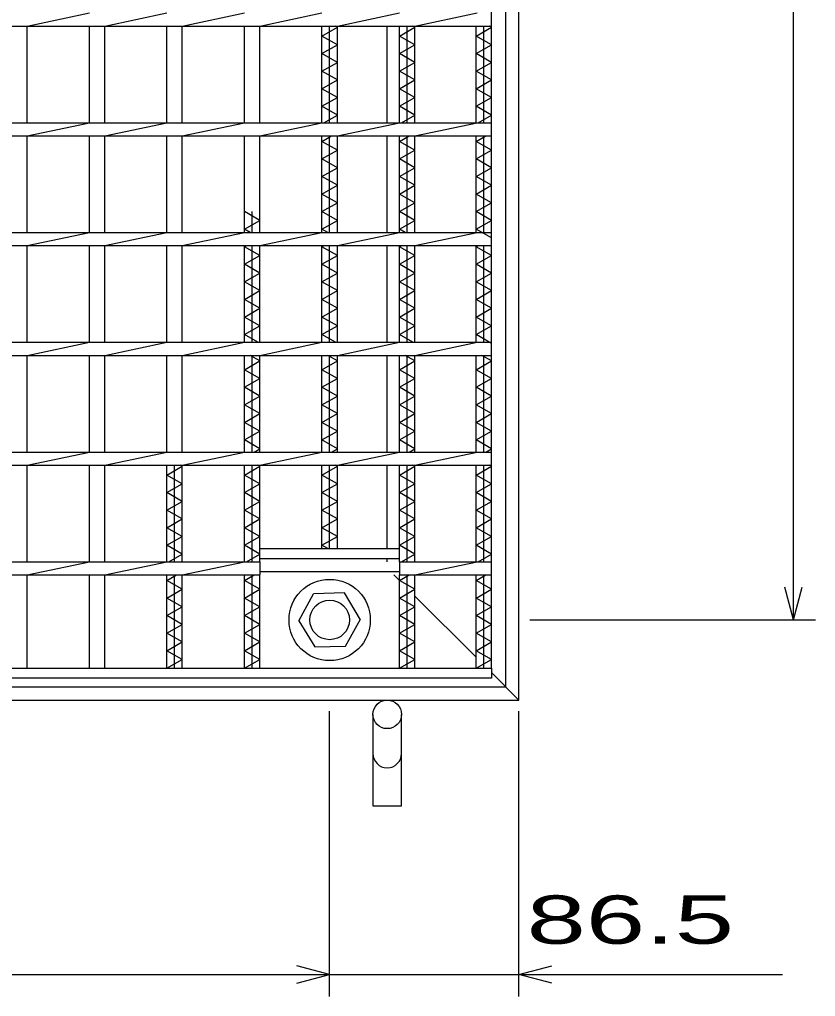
# Model space of a CAD drawing. Units: millimetres, scale not verified. Extents: x -1820 to 1731, y -1282 to 1054.
# Drawn here: x -567.9 to -205.5, y -496 to -51 of the extents above; entities that cross this region are included whole.
import ezdxf
from ezdxf.enums import TextEntityAlignment as Align

# ---------------------------------------------------------------- set-up
doc = ezdxf.new("R2010")
doc.units = ezdxf.units.MM
doc.header["$LTSCALE"] = 10
doc.linetypes.add('DASHED', pattern=[7.5, 6, -1.5])
for name, color, linetype, lineweight in [('16', 3, 'Continuous', 25), ('19', 6, 'Continuous', 25), ('22', 4, 'Continuous', 25)]:
    doc.layers.add(name, color=color, linetype=linetype, lineweight=lineweight)
doc.styles.add('ベクトル', font='')
doc.styles.get('ベクトル').set_extended_font_data('ベクトル')

msp = doc.modelspace()

# ---------------------------------------------------------------- linework, layer by layer
at = {"layer": '16'}
for p, q in [((-353, -346.5), (-353, 644.5)), ((-564.4, -54), (-536.1, -48)), ((-529.1, -54), (-500.8, -48)), ((-493.8, -54), (-465.5, -48)), ((-458.5, -54), (-430.2, -48)), ((-423.2, -54), (-394.9, -48)), ((-387.9, -54), (-359.6, -48)), ((-353, -54), (-353, -48)), ((-1348, -54), (-353, -54)), ((-564.4, -98), (-564.4, -54)), ((-536.1, -98), (-536.1, -54)), ((-529.1, -98), (-529.1, -54)), ((-500.8, -98), (-500.8, -54)), ((-493.8, -98), (-493.8, -54)), ((-465.5, -98), (-465.5, -54)), ((-458.5, -98), (-458.5, -54)), ((-430.2, -98), (-430.2, -54)), ((-430.2, -58.5), (-423.2, -54.5)), ((-426.7, -98), (-426.7, -54)), ((-423.2, -54.5), (-424.07, -54)), ((-423.2, -98), (-423.2, -54)), ((-394.9, -98), (-394.9, -54)), ((-394.9, -58.5), (-387.9, -54.5)), ((-391.4, -98), (-391.4, -54)), ((-387.9, -54.5), (-388.78, -54)), ((-387.9, -98), (-387.9, -54)), ((-360, -98), (-360, -54)), ((-360, -58.5), (-353, -54.5)), ((-356.5, -98), (-356.5, -54)), ((-353, -54.5), (-353.87, -54)), ((-423.2, -62.5), (-430.2, -58.5)), ((-387.9, -62.5), (-394.9, -58.5)), ((-353, -62.5), (-360, -58.5)), ((-430.2, -66.5), (-423.2, -62.5)), ((-423.2, -70.5), (-430.2, -66.5)), ((-394.9, -66.5), (-387.9, -62.5)), ((-387.9, -70.5), (-394.9, -66.5)), ((-360, -66.5), (-353, -62.5)), ((-353, -70.5), (-360, -66.5)), ((-430.2, -74.5), (-423.2, -70.5)), ((-394.9, -74.5), (-387.9, -70.5)), ((-360, -74.5), (-353, -70.5)), ((-423.2, -78.5), (-430.2, -74.5)), ((-387.9, -78.5), (-394.9, -74.5)), ((-353, -78.5), (-360, -74.5)), ((-430.2, -82.5), (-423.2, -78.5)), ((-394.9, -82.5), (-387.9, -78.5)), ((-360, -82.5), (-353, -78.5)), ((-423.2, -86.5), (-430.2, -82.5)), ((-387.9, -86.5), (-394.9, -82.5)), ((-353, -86.5), (-360, -82.5)), ((-430.2, -90.5), (-423.2, -86.5)), ((-394.9, -90.5), (-387.9, -86.5)), ((-360, -90.5), (-353, -86.5)), ((-423.2, -94.5), (-430.2, -90.5)), ((-387.9, -94.5), (-394.9, -90.5)), ((-353, -94.5), (-360, -90.5)), ((-429.32, -98), (-423.2, -94.5)), ((-394.03, -98), (-387.9, -94.5)), ((-359.12, -98), (-353, -94.5)), ((-1348, -98), (-353, -98)), ((-564.4, -104), (-536.1, -98)), ((-529.1, -104), (-500.8, -98)), ((-493.8, -104), (-465.5, -98)), ((-458.5, -104), (-430.2, -98)), ((-423.2, -104), (-394.9, -98)), ((-387.9, -104), (-359.6, -98)), ((-353, -104), (-353, -98)), ((-1348, -104), (-353, -104)), ((-564.4, -148), (-564.4, -104)), ((-536.1, -148), (-536.1, -104)), ((-529.1, -148), (-529.1, -104)), ((-500.8, -148), (-500.8, -104)), ((-493.8, -148), (-493.8, -104)), ((-465.5, -148), (-465.5, -104)), ((-458.5, -148), (-458.5, -104)), ((-430.2, -148), (-430.2, -104)), ((-430.2, -106.5), (-425.82, -104)), ((-423.2, -110.5), (-430.2, -106.5)), ((-426.7, -148), (-426.7, -104)), ((-423.2, -148), (-423.2, -104)), ((-394.9, -148), (-394.9, -104)), ((-394.9, -106.5), (-390.53, -104)), ((-387.9, -110.5), (-394.9, -106.5)), ((-391.4, -148), (-391.4, -104)), ((-387.9, -148), (-387.9, -104)), ((-360, -148), (-360, -104)), ((-360, -106.5), (-355.62, -104)), ((-353, -110.5), (-360, -106.5)), ((-356.5, -148), (-356.5, -104)), ((-430.2, -114.5), (-423.2, -110.5)), ((-394.9, -114.5), (-387.9, -110.5)), ((-360, -114.5), (-353, -110.5)), ((-423.2, -118.5), (-430.2, -114.5)), ((-387.9, -118.5), (-394.9, -114.5)), ((-353, -118.5), (-360, -114.5)), ((-430.2, -122.5), (-423.2, -118.5)), ((-394.9, -122.5), (-387.9, -118.5)), ((-360, -122.5), (-353, -118.5)), ((-423.2, -126.5), (-430.2, -122.5)), ((-387.9, -126.5), (-394.9, -122.5)), ((-353, -126.5), (-360, -122.5)), ((-430.2, -130.5), (-423.2, -126.5)), ((-394.9, -130.5), (-387.9, -126.5)), ((-360, -130.5), (-353, -126.5)), ((-423.2, -134.5), (-430.2, -130.5)), ((-387.9, -134.5), (-394.9, -130.5)), ((-353, -134.5), (-360, -130.5)), ((-430.2, -138.5), (-423.2, -134.5)), ((-394.9, -138.5), (-387.9, -134.5)), ((-360, -138.5), (-353, -134.5)), ((-458.5, -142.5), (-465.5, -138.5)), ((-462, -148), (-462, -138.5)), ((-423.2, -142.5), (-430.2, -138.5)), ((-387.9, -142.5), (-394.9, -138.5)), ((-353, -142.5), (-360, -138.5)), ((-465.5, -146.5), (-458.5, -142.5)), ((-462.87, -148), (-465.5, -146.5)), ((-430.2, -146.5), (-423.2, -142.5)), ((-427.57, -148), (-430.2, -146.5)), ((-394.9, -146.5), (-387.9, -142.5)), ((-392.28, -148), (-394.9, -146.5)), ((-360, -146.5), (-353, -142.5)), ((-353, -150.5), (-360, -146.5)), ((-1348, -148), (-353, -148)), ((-564.4, -154), (-536.1, -148)), ((-529.1, -154), (-500.8, -148)), ((-493.8, -154), (-465.5, -148)), ((-458.5, -154), (-430.2, -148)), ((-423.2, -154), (-394.9, -148)), ((-387.9, -154), (-359.6, -148)), ((-353, -154), (-353, -148)), ((-1348, -154), (-353, -154)), ((-564.4, -198), (-564.4, -154)), ((-536.1, -198), (-536.1, -154)), ((-529.1, -198), (-529.1, -154)), ((-500.8, -198), (-500.8, -154)), ((-493.8, -198), (-493.8, -154)), ((-465.5, -198), (-465.5, -154)), ((-465.5, -154.5), (-464.62, -154)), ((-458.5, -158.5), (-465.5, -154.5)), ((-462, -198), (-462, -154)), ((-458.5, -198), (-458.5, -154)), ((-430.2, -198), (-430.2, -154)), ((-430.2, -154.5), (-429.32, -154)), ((-423.2, -158.5), (-430.2, -154.5)), ((-426.7, -198), (-426.7, -154)), ((-423.2, -198), (-423.2, -154)), ((-394.9, -198), (-394.9, -154)), ((-394.9, -154.5), (-394.03, -154)), ((-387.9, -158.5), (-394.9, -154.5)), ((-391.4, -198), (-391.4, -154)), ((-387.9, -198), (-387.9, -154)), ((-360, -198), (-360, -154)), ((-360, -154.5), (-359.12, -154)), ((-353, -158.5), (-360, -154.5)), ((-356.5, -198), (-356.5, -154)), ((-465.5, -162.5), (-458.5, -158.5)), ((-430.2, -162.5), (-423.2, -158.5)), ((-394.9, -162.5), (-387.9, -158.5)), ((-360, -162.5), (-353, -158.5)), ((-458.5, -166.5), (-465.5, -162.5)), ((-423.2, -166.5), (-430.2, -162.5)), ((-387.9, -166.5), (-394.9, -162.5)), ((-353, -166.5), (-360, -162.5)), ((-465.5, -170.5), (-458.5, -166.5)), ((-430.2, -170.5), (-423.2, -166.5)), ((-394.9, -170.5), (-387.9, -166.5)), ((-360, -170.5), (-353, -166.5)), ((-458.5, -174.5), (-465.5, -170.5)), ((-423.2, -174.5), (-430.2, -170.5)), ((-387.9, -174.5), (-394.9, -170.5)), ((-353, -174.5), (-360, -170.5)), ((-465.5, -178.5), (-458.5, -174.5)), ((-430.2, -178.5), (-423.2, -174.5)), ((-394.9, -178.5), (-387.9, -174.5)), ((-360, -178.5), (-353, -174.5)), ((-458.5, -182.5), (-465.5, -178.5)), ((-423.2, -182.5), (-430.2, -178.5)), ((-387.9, -182.5), (-394.9, -178.5)), ((-353, -182.5), (-360, -178.5)), ((-465.5, -186.5), (-458.5, -182.5)), ((-458.5, -190.5), (-465.5, -186.5)), ((-430.2, -186.5), (-423.2, -182.5)), ((-423.2, -190.5), (-430.2, -186.5)), ((-394.9, -186.5), (-387.9, -182.5)), ((-387.9, -190.5), (-394.9, -186.5)), ((-360, -186.5), (-353, -182.5)), ((-353, -190.5), (-360, -186.5)), ((-465.5, -194.5), (-458.5, -190.5)), ((-430.2, -194.5), (-423.2, -190.5)), ((-394.9, -194.5), (-387.9, -190.5)), ((-360, -194.5), (-353, -190.5)), ((-459.37, -198), (-465.5, -194.5)), ((-424.07, -198), (-430.2, -194.5)), ((-388.78, -198), (-394.9, -194.5)), ((-353, -198.5), (-360, -194.5)), ((-1348, -198), (-353, -198)), ((-564.4, -204), (-536.1, -198)), ((-529.1, -204), (-500.8, -198)), ((-493.8, -204), (-465.5, -198)), ((-458.5, -204), (-430.2, -198)), ((-423.2, -204), (-394.9, -198)), ((-387.9, -204), (-359.6, -198)), ((-353, -204), (-353, -198)), ((-1348, -204), (-353, -204)), ((-564.4, -248), (-564.4, -204)), ((-536.1, -248), (-536.1, -204)), ((-529.1, -248), (-529.1, -204)), ((-500.8, -248), (-500.8, -204)), ((-493.8, -248), (-493.8, -204)), ((-465.5, -248), (-465.5, -204)), ((-458.5, -206.5), (-462.87, -204)), ((-462, -248), (-462, -204)), ((-458.5, -248), (-458.5, -204)), ((-430.2, -248), (-430.2, -204)), ((-423.2, -206.5), (-427.57, -204)), ((-426.7, -248), (-426.7, -204)), ((-423.2, -248), (-423.2, -204)), ((-394.9, -248), (-394.9, -204)), ((-387.9, -206.5), (-392.28, -204)), ((-391.4, -248), (-391.4, -204)), ((-387.9, -248), (-387.9, -204)), ((-360, -248), (-360, -204)), ((-353, -206.5), (-357.37, -204)), ((-356.5, -248), (-356.5, -204)), ((-465.5, -210.5), (-458.5, -206.5)), ((-430.2, -210.5), (-423.2, -206.5)), ((-394.9, -210.5), (-387.9, -206.5)), ((-360, -210.5), (-353, -206.5)), ((-458.5, -214.5), (-465.5, -210.5)), ((-423.2, -214.5), (-430.2, -210.5)), ((-387.9, -214.5), (-394.9, -210.5)), ((-353, -214.5), (-360, -210.5)), ((-465.5, -218.5), (-458.5, -214.5)), ((-430.2, -218.5), (-423.2, -214.5)), ((-394.9, -218.5), (-387.9, -214.5)), ((-360, -218.5), (-353, -214.5)), ((-458.5, -222.5), (-465.5, -218.5)), ((-465.5, -226.5), (-458.5, -222.5)), ((-423.2, -222.5), (-430.2, -218.5)), ((-430.2, -226.5), (-423.2, -222.5)), ((-387.9, -222.5), (-394.9, -218.5)), ((-394.9, -226.5), (-387.9, -222.5)), ((-353, -222.5), (-360, -218.5)), ((-360, -226.5), (-353, -222.5)), ((-458.5, -230.5), (-465.5, -226.5)), ((-423.2, -230.5), (-430.2, -226.5)), ((-387.9, -230.5), (-394.9, -226.5)), ((-353, -230.5), (-360, -226.5)), ((-465.5, -234.5), (-458.5, -230.5)), ((-430.2, -234.5), (-423.2, -230.5)), ((-394.9, -234.5), (-387.9, -230.5)), ((-360, -234.5), (-353, -230.5)), ((-458.5, -238.5), (-465.5, -234.5)), ((-423.2, -238.5), (-430.2, -234.5)), ((-387.9, -238.5), (-394.9, -234.5)), ((-353, -238.5), (-360, -234.5)), ((-465.5, -242.5), (-458.5, -238.5)), ((-430.2, -242.5), (-423.2, -238.5)), ((-394.9, -242.5), (-387.9, -238.5)), ((-360, -242.5), (-353, -238.5)), ((-458.5, -246.5), (-465.5, -242.5)), ((-423.2, -246.5), (-430.2, -242.5)), ((-387.9, -246.5), (-394.9, -242.5)), ((-353, -246.5), (-360, -242.5)), ((-1348, -248), (-353, -248)), ((-564.4, -254), (-536.1, -248)), ((-529.1, -254), (-500.8, -248)), ((-493.8, -254), (-465.5, -248)), ((-461.12, -248), (-458.5, -246.5)), ((-458.5, -254), (-430.2, -248)), ((-425.82, -248), (-423.2, -246.5)), ((-423.2, -254), (-394.9, -248)), ((-390.53, -248), (-387.9, -246.5)), ((-387.9, -254), (-359.6, -248)), ((-355.62, -248), (-353, -246.5)), ((-353, -254), (-353, -248)), ((-1348, -254), (-353, -254)), ((-564.4, -298), (-564.4, -254)), ((-536.1, -298), (-536.1, -254)), ((-529.1, -298), (-529.1, -254)), ((-500.8, -298), (-500.8, -254)), ((-500.8, -258.5), (-493.8, -254.5)), ((-497.3, -298), (-497.3, -254)), ((-493.8, -254.5), (-494.68, -254)), ((-493.8, -298), (-493.8, -254)), ((-465.5, -298), (-465.5, -254)), ((-465.5, -258.5), (-458.5, -254.5)), ((-462, -298), (-462, -254)), ((-458.5, -254.5), (-459.37, -254)), ((-458.5, -298), (-458.5, -254)), ((-430.2, -292), (-430.2, -254)), ((-430.2, -258.5), (-423.2, -254.5)), ((-426.7, -292), (-426.7, -254)), ((-423.2, -254.5), (-424.07, -254)), ((-423.2, -292), (-423.2, -254)), ((-394.9, -298), (-394.9, -254)), ((-394.9, -258.5), (-387.9, -254.5)), ((-391.4, -298), (-391.4, -254)), ((-387.9, -254.5), (-388.78, -254)), ((-387.9, -298), (-387.9, -254)), ((-360, -298), (-360, -254)), ((-360, -258.5), (-353, -254.5)), ((-356.5, -298), (-356.5, -254)), ((-353, -254.5), (-353.87, -254)), ((-493.8, -262.5), (-500.8, -258.5)), ((-500.8, -266.5), (-493.8, -262.5)), ((-458.5, -262.5), (-465.5, -258.5)), ((-465.5, -266.5), (-458.5, -262.5)), ((-423.2, -262.5), (-430.2, -258.5)), ((-430.2, -266.5), (-423.2, -262.5)), ((-387.9, -262.5), (-394.9, -258.5)), ((-394.9, -266.5), (-387.9, -262.5)), ((-353, -262.5), (-360, -258.5)), ((-360, -266.5), (-353, -262.5)), ((-493.8, -270.5), (-500.8, -266.5)), ((-458.5, -270.5), (-465.5, -266.5)), ((-423.2, -270.5), (-430.2, -266.5)), ((-387.9, -270.5), (-394.9, -266.5)), ((-353, -270.5), (-360, -266.5)), ((-500.8, -274.5), (-493.8, -270.5)), ((-465.5, -274.5), (-458.5, -270.5)), ((-430.2, -274.5), (-423.2, -270.5)), ((-394.9, -274.5), (-387.9, -270.5)), ((-360, -274.5), (-353, -270.5)), ((-493.8, -278.5), (-500.8, -274.5)), ((-458.5, -278.5), (-465.5, -274.5)), ((-423.2, -278.5), (-430.2, -274.5)), ((-387.9, -278.5), (-394.9, -274.5)), ((-353, -278.5), (-360, -274.5)), ((-500.8, -282.5), (-493.8, -278.5)), ((-465.5, -282.5), (-458.5, -278.5)), ((-430.2, -282.5), (-423.2, -278.5)), ((-394.9, -282.5), (-387.9, -278.5)), ((-360, -282.5), (-353, -278.5)), ((-493.8, -286.5), (-500.8, -282.5)), ((-458.5, -286.5), (-465.5, -282.5)), ((-423.2, -286.5), (-430.2, -282.5)), ((-387.9, -286.5), (-394.9, -282.5)), ((-353, -286.5), (-360, -282.5)), ((-500.8, -290.5), (-493.8, -286.5)), ((-465.5, -290.5), (-458.5, -286.5)), ((-430.2, -290.5), (-423.2, -286.5)), ((-394.9, -290.5), (-387.9, -286.5)), ((-360, -290.5), (-353, -286.5)), ((-493.8, -294.5), (-500.8, -290.5)), ((-458.5, -294.5), (-465.5, -290.5)), ((-458.5, -292), (-394.9, -292)), ((-458.5, -296.5), (-458.5, -292)), ((-427.57, -292), (-430.2, -290.5)), ((-387.9, -294.5), (-394.9, -290.5)), ((-394.9, -296.5), (-394.9, -292)), ((-353, -294.5), (-360, -290.5)), ((-1242.1, -298), (-458.5, -298)), ((-564.4, -304), (-536.1, -298)), ((-529.1, -304), (-500.8, -298)), ((-499.93, -298), (-493.8, -294.5)), ((-493.8, -304), (-465.5, -298)), ((-464.62, -298), (-458.5, -294.5)), ((-458.5, -296.5), (-394.9, -296.5)), ((-458.5, -298), (-458.5, -304)), ((-394.9, -298), (-353, -298)), ((-394.9, -298), (-394.9, -304)), ((-394.03, -298), (-387.9, -294.5)), ((-387.9, -304), (-359.6, -298)), ((-359.12, -298), (-353, -294.5)), ((-353, -304), (-353, -298)), ((-458.5, -302.5), (-394.9, -302.5)), ((-1242.1, -304), (-458.5, -304)), ((-564.4, -346.5), (-564.4, -304)), ((-536.1, -346.5), (-536.1, -304)), ((-529.1, -346.5), (-529.1, -304)), ((-500.8, -346.5), (-500.8, -304)), ((-500.8, -306.5), (-496.43, -304)), ((-493.8, -310.5), (-500.8, -306.5)), ((-497.3, -346.5), (-497.3, -304)), ((-493.8, -346.5), (-493.8, -304)), ((-465.5, -346.5), (-465.5, -304)), ((-465.5, -306.5), (-461.12, -304)), ((-458.5, -310.5), (-465.5, -306.5)), ((-462, -346.5), (-462, -304)), ((-458.5, -346.5), (-458.5, -304)), ((-394.9, -304), (-353, -304)), ((-394.9, -346.5), (-394.9, -304)), ((-394.9, -306.5), (-390.53, -304)), ((-387.9, -310.5), (-394.9, -306.5)), ((-391.4, -346.5), (-391.4, -304)), ((-387.9, -346.5), (-387.9, -304)), ((-360, -346.5), (-360, -304)), ((-360, -306.5), (-355.62, -304)), ((-353, -310.5), (-360, -306.5)), ((-356.5, -346.5), (-356.5, -304)), ((-500.8, -314.5), (-493.8, -310.5)), ((-465.5, -314.5), (-458.5, -310.5)), ((-394.9, -314.5), (-387.9, -310.5)), ((-360, -314.5), (-353, -310.5)), ((-493.8, -318.5), (-500.8, -314.5)), ((-458.5, -318.5), (-465.5, -314.5)), ((-440.7, -324.84), (-433.99, -312.55)), ((-420, -312.21), (-433.99, -312.55)), ((-412.7, -324.5), (-420, -312.21)), ((-387.9, -318.5), (-394.9, -314.5)), ((-353, -318.5), (-360, -314.5)), ((-500.8, -322.5), (-493.8, -318.5)), ((-465.5, -322.5), (-458.5, -318.5)), ((-394.9, -322.5), (-387.9, -318.5)), ((-360, -322.5), (-353, -318.5)), ((-493.8, -326.5), (-500.8, -322.5)), ((-458.5, -326.5), (-465.5, -322.5)), ((-440.7, -324.84), (-433.4, -336.79)), ((-419.41, -336.45), (-412.7, -324.16)), ((-387.9, -326.5), (-394.9, -322.5)), ((-353, -326.5), (-360, -322.5)), ((-500.8, -330.5), (-493.8, -326.5)), ((-465.5, -330.5), (-458.5, -326.5)), ((-394.9, -330.5), (-387.9, -326.5)), ((-360, -330.5), (-353, -326.5)), ((-493.8, -334.5), (-500.8, -330.5)), ((-458.5, -334.5), (-465.5, -330.5)), ((-387.9, -334.5), (-394.9, -330.5)), ((-353, -334.5), (-360, -330.5)), ((-500.8, -338.5), (-493.8, -334.5)), ((-465.5, -338.5), (-458.5, -334.5)), ((-433.4, -336.79), (-419.41, -336.45)), ((-394.9, -338.5), (-387.9, -334.5)), ((-360, -338.5), (-353, -334.5)), ((-493.8, -342.5), (-500.8, -338.5)), ((-500.8, -346.5), (-493.8, -342.5)), ((-458.5, -342.5), (-465.5, -338.5)), ((-465.5, -346.5), (-458.5, -342.5)), ((-387.9, -342.5), (-394.9, -338.5)), ((-394.9, -346.5), (-387.9, -342.5)), ((-353, -342.5), (-360, -338.5)), ((-360, -346.5), (-353, -342.5)), ((-1348, -346.5), (-353, -346.5)), ((-571.4, -346.5), (-564.4, -346.5)), ((-536.1, -346.5), (-529.1, -346.5)), ((-500.8, -346.5), (-493.8, -346.5)), ((-465.5, -346.5), (-458.5, -346.5)), ((-430.2, -346.5), (-423.2, -346.5)), ((-394.9, -346.5), (-387.9, -346.5)), ((-360, -346.5), (-353, -346.5)), ((-353, -346.5), (-353, -351)), ((-353, -351), (-1348, -351))]:
    msp.add_line(p, q, dxfattribs=at)
for radius in [18.5, 9]:
    msp.add_circle((-426.7, -324.5), radius, dxfattribs=at)
at = {"layer": '19'}
for p, q in [((-340.5, -361), (-340.5, 659)), ((-346.5, -355), (-346.5, 653)), ((-400.5, -98), (-400.5, -54)), ((-400.5, -148), (-400.5, -104)), ((-400.5, -198), (-400.5, -154)), ((-400.5, -248), (-400.5, -204)), ((-400.5, -292), (-400.5, -254)), ((-1354.5, -355), (-346.5, -355)), ((-1360.5, -361), (-340.5, -361)), ((-407, -367.5), (-407, -409.12)), ((-394, -409.12), (-394, -367.5)), ((-407, -409.12), (-394, -409.12))]:
    msp.add_line(p, q, dxfattribs=at)
at = {"layer": '19', "linetype": 'DASHED'}
for p, q in [((-400.5, -298), (-400.5, -296.5)), ((-394.9, -306.6), (-397.5, -304)), ((-360, -341.5), (-387.9, -313.6)), ((-340.5, -361), (-353, -348.5))]:
    msp.add_line(p, q, dxfattribs=at)
at = {"layer": '19'}
msp.add_circle((-400.5, -367.5), 6.5, dxfattribs=at)
msp.add_arc((-400.5, -385.34), 6.5, 180, 0, dxfattribs=at)
at = {"layer": '22'}
for p, q in [((-215.5, -324.5), (-215.5, 622.5)), ((-215.5, -324.5), (-219.5, -309.5)), ((-215.5, -324.5), (-211.5, -309.5)), ((-335.5, -324.5), (-205.5, -324.5)), ((-426.7, -496), (-426.7, -366)), ((-340.5, -496), (-340.5, -366)), ((-426.7, -486), (-441.7, -482)), ((-340.5, -486), (-325.5, -482)), ((-1273.9, -486), (-426.7, -486)), ((-441.7, -490), (-426.7, -486)), ((-426.7, -486), (-340.5, -486)), ((-325.5, -490), (-340.5, -486)), ((-340.5, -486), (-220.5, -486))]:
    msp.add_line(p, q, dxfattribs=at)

# ---------------------------------------------------------------- texts
at = {"layer": '22', "color": 2, "style": 'ベクトル', "width": 1.65}
msp.add_text(' 86.5 ', height=21.99, dxfattribs=at).set_placement((-350.5, -461), align=Align.MIDDLE_LEFT)

doc.saveas('drawing.dxf')
